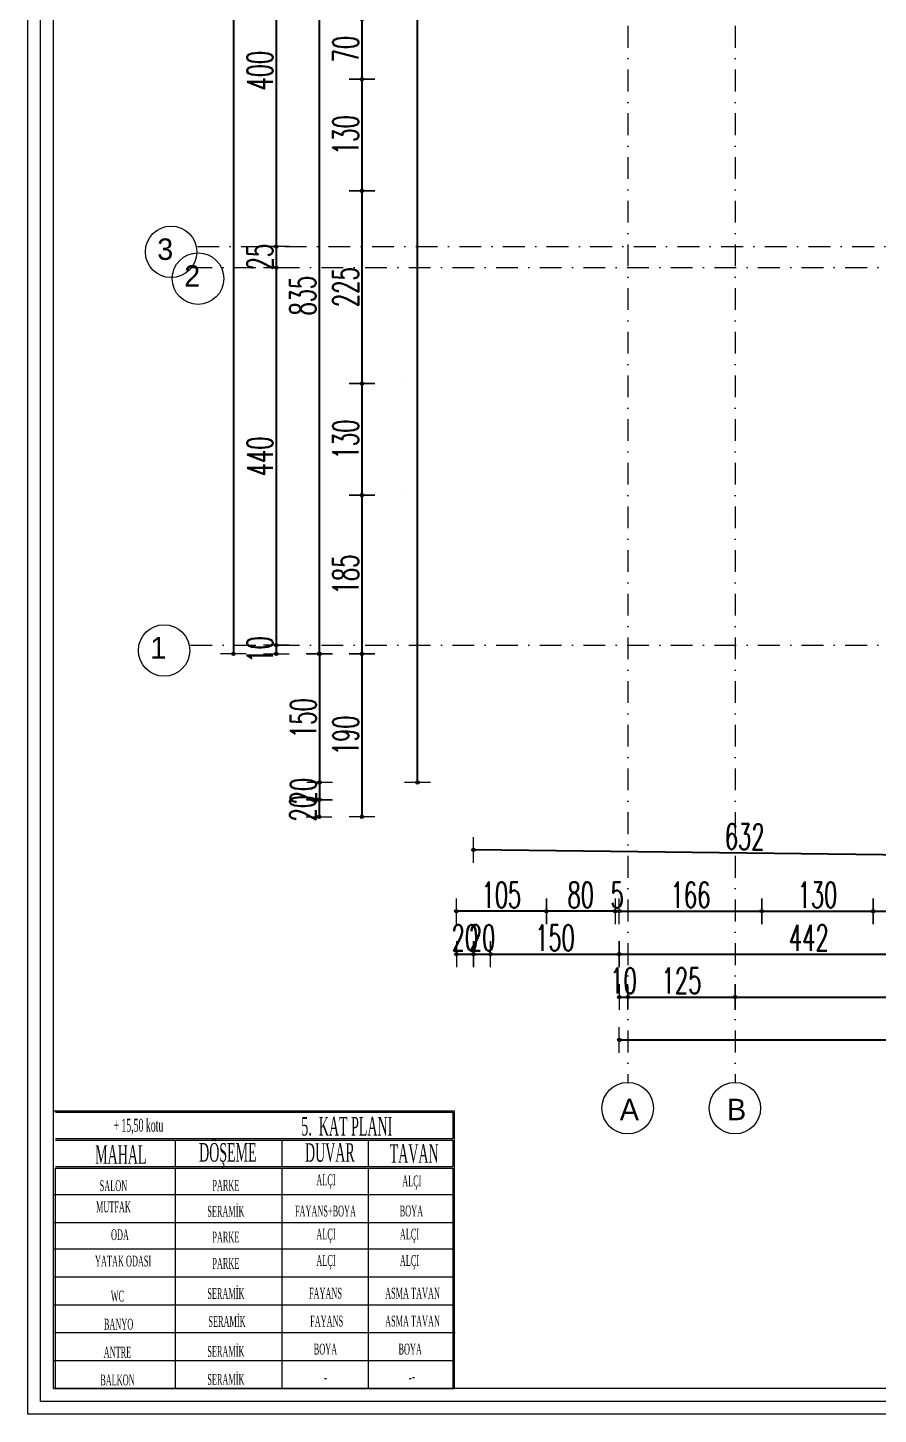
# Model space of a CAD drawing. Header units: millimetres. Extents: x -16104 to 67872, y -88009 to 12107.
# Drawn here: x 24713 to 25704, y -8330 to -6715 of the extents above; entities that cross this region are included whole.
import ezdxf

# ---------------------------------------------------------------- set-up
doc = ezdxf.new("R2010")
doc.units = ezdxf.units.MM
doc.linetypes.add('ACAD_ISO07W100', pattern=[3, 0, -3])
doc.linetypes.add('DASHDOTX2', pattern=[50.8, 25.4, -12.7, 0, -12.7])
doc.layers.get('0').update_dxf_attribs({"color": 241})
for name, color, linetype, lineweight in [('0.3', 114, 'Continuous', 5), ('AKS', 1, 'ACAD_ISO07W100', 5), ('akslar', 144, 'Continuous', 20), ('c05', 32, 'Continuous', 13), ('OLCU', 54, 'Continuous', 13)]:
    doc.layers.add(name, color=color, linetype=linetype, lineweight=lineweight)
doc.styles.add('DIM', font='Txttw.shx', dxfattribs={"width": 0.6})
doc.styles.add('OLCUIC', font='ROMANS.SHX', dxfattribs={"width": 0.5})
doc.dimstyles.new('50', dxfattribs={"dimscale": 0, "dimtxt": 30, "dimasz": 1, "dimexe": 0, "dimexo": 2, "dimgap": 4, "dimtad": 1, "dimdec": 0, "dimzin": 0, "dimdsep": 46, "dimtxsty": 'DIM', "dimblk1": 'DOT', "dimblk2": 'DOT', "dimsah": 1, "dimcen": 1.5, "dimdle": 3, "dimse1": 1, "dimse2": 1, "dimclrd": 256, "dimclre": 9, "dimclrt": 256, "dimadec": 0, "dimazin": 0, "dimtfac": 0.24, "dimtdec": 0, "dimtix": 1, "dimtmove": 2, "dimatfit": 3, "dimldrblk": 'DOT', "dimfxl": 0, "dimtolj": 1, "dimtzin": 15, "dimarcsym": 0})

# ---------------------------------------------------------------- blocks, each defined once
blk = doc.blocks.new('DOT')
for p, q in [((-2, 0), (0, 0)), ((0, 15), (0, -15)), ((2, 0), (0, 0))]:
    blk.add_line(p, q)
blk.add_circle((0, 0), 2)
blk = doc.blocks.new('*D7373')
at = {"layer": 'Defpoints', "color": 0, "transparency": 16777216}
for p in [(25402.4, -7694.1), (25568.4, -7694.1), (25568.4, -7744.1)]:
    blk.add_point(p, dxfattribs=at)
at = {"layer": 'OLCU', "lineweight": -2, "transparency": 16777216}
blk.add_line((25403.4, -7744.1), (25567.4, -7744.1), dxfattribs=at)
at = {"layer": 'OLCU', "lineweight": -2, "transparency": 16777216, "rotation": 180}
blk.add_blockref('DOT', (25402.4, -7744.1), dxfattribs=at)
at = {"layer": 'OLCU', "lineweight": -2, "transparency": 16777216}
blk.add_blockref('DOT', (25568.4, -7744.1), dxfattribs=at)
at = {"layer": 'OLCU', "transparency": 16777216, "insert": (25485.4, -7725.1), "char_height": 30, "attachment_point": 5, "style": 'DIM'}
blk.add_mtext('\\A1;166', dxfattribs=at)
blk = doc.blocks.new('*D7374')
at = {"layer": 'Defpoints', "color": 0, "transparency": 16777216}
for p in [(25568.4, -7694.1), (25698.4, -7694.1), (25698.4, -7744.1)]:
    blk.add_point(p, dxfattribs=at)
at = {"layer": 'OLCU', "lineweight": -2, "transparency": 16777216}
blk.add_line((25569.4, -7744.1), (25697.4, -7744.1), dxfattribs=at)
at = {"layer": 'OLCU', "lineweight": -2, "transparency": 16777216, "rotation": 180}
blk.add_blockref('DOT', (25568.4, -7744.1), dxfattribs=at)
at = {"layer": 'OLCU', "lineweight": -2, "transparency": 16777216}
blk.add_blockref('DOT', (25698.4, -7744.1), dxfattribs=at)
at = {"layer": 'OLCU', "transparency": 16777216, "insert": (25633.4, -7725.1), "char_height": 30, "attachment_point": 5, "style": 'DIM'}
blk.add_mtext('\\A1;130', dxfattribs=at)
blk = doc.blocks.new('*D7375')
at = {"layer": 'Defpoints', "color": 0, "transparency": 16777216}
for p in [(25698.4, -7694.1), (25914.4, -7694.1), (25914.4, -7744.1)]:
    blk.add_point(p, dxfattribs=at)
at = {"layer": 'OLCU', "lineweight": -2, "transparency": 16777216}
blk.add_line((25699.4, -7744.1), (25913.4, -7744.1), dxfattribs=at)
at = {"layer": 'OLCU', "lineweight": -2, "transparency": 16777216, "rotation": 180}
blk.add_blockref('DOT', (25698.4, -7744.1), dxfattribs=at)
at = {"layer": 'OLCU', "lineweight": -2, "transparency": 16777216}
blk.add_blockref('DOT', (25914.4, -7744.1), dxfattribs=at)
at = {"layer": 'OLCU', "transparency": 16777216, "insert": (25806.4, -7725.1), "char_height": 30, "attachment_point": 5, "style": 'DIM'}
blk.add_mtext('\\A1;216', dxfattribs=at)
blk = doc.blocks.new('*D7386')
at = {"layer": 'Defpoints', "color": 0, "transparency": 16777216}
for p in [(25402.4, -7759.1), (25844.4, -7759.1), (25844.4, -7794.1)]:
    blk.add_point(p, dxfattribs=at)
at = {"layer": 'OLCU', "lineweight": -2, "transparency": 16777216}
blk.add_line((25403.4, -7794.1), (25843.4, -7794.1), dxfattribs=at)
at = {"layer": 'OLCU', "lineweight": -2, "transparency": 16777216, "rotation": 180}
blk.add_blockref('DOT', (25402.4, -7794.1), dxfattribs=at)
at = {"layer": 'OLCU', "lineweight": -2, "transparency": 16777216}
blk.add_blockref('DOT', (25844.4, -7794.1), dxfattribs=at)
at = {"layer": 'OLCU', "transparency": 16777216, "insert": (25623.4, -7775.1), "char_height": 30, "attachment_point": 5, "style": 'DIM'}
blk.add_mtext('\\A1;442', dxfattribs=at)
blk = doc.blocks.new('*D7389')
at = {"layer": 'Defpoints', "color": 0, "transparency": 16777216}
for p in [(25412.4, -7844.1), (25537.4, -7844.1), (25537.4, -7844.1)]:
    blk.add_point(p, dxfattribs=at)
at = {"layer": 'OLCU', "lineweight": -2, "transparency": 16777216}
blk.add_line((25413.4, -7844.1), (25536.4, -7844.1), dxfattribs=at)
at = {"layer": 'OLCU', "lineweight": -2, "transparency": 16777216, "rotation": 180}
blk.add_blockref('DOT', (25412.4, -7844.1), dxfattribs=at)
at = {"layer": 'OLCU', "lineweight": -2, "transparency": 16777216}
blk.add_blockref('DOT', (25537.4, -7844.1), dxfattribs=at)
at = {"layer": 'OLCU', "transparency": 16777216, "insert": (25474.9, -7825.1), "char_height": 30, "attachment_point": 5, "style": 'DIM'}
blk.add_mtext('\\A1;125', dxfattribs=at)
blk = doc.blocks.new('*D7393')
at = {"layer": 'Defpoints', "color": 0, "transparency": 16777216}
for p in [(25402.4, -7859.1), (27452.4, -7859.1), (27452.4, -7894.1)]:
    blk.add_point(p, dxfattribs=at)
at = {"layer": 'OLCU', "lineweight": -2, "transparency": 16777216}
blk.add_line((25403.4, -7894.1), (27451.4, -7894.1), dxfattribs=at)
at = {"layer": 'OLCU', "lineweight": -2, "transparency": 16777216, "rotation": 180}
blk.add_blockref('DOT', (25402.4, -7894.1), dxfattribs=at)
at = {"layer": 'OLCU', "lineweight": -2, "transparency": 16777216}
blk.add_blockref('DOT', (27452.4, -7894.1), dxfattribs=at)
at = {"layer": 'OLCU', "transparency": 16777216, "insert": (26427.4, -7875.1), "char_height": 30, "attachment_point": 5, "style": 'DIM'}
blk.add_mtext('\\A1;2050', dxfattribs=at)
blk = doc.blocks.new('*D7435')
at = {"layer": 'Defpoints', "color": 0, "transparency": 16777216}
for p in [(25152.4, -6774.6), (25102.4, -6904.6), (25152.4, -6904.6)]:
    blk.add_point(p, dxfattribs=at)
at = {"layer": 'OLCU', "lineweight": -2, "transparency": 16777216}
blk.add_line((25102.4, -6775.6), (25102.4, -6903.6), dxfattribs=at)
for p, rotation in [((25102.4, -6774.6), 90), ((25102.4, -6904.6), 270)]:
    blk.add_blockref('DOT', p, dxfattribs=dict(at, rotation=rotation))
at = {"layer": 'OLCU', "transparency": 16777216, "insert": (25083.4, -6839.6), "char_height": 30, "attachment_point": 5, "rotation": 90, "style": 'DIM'}
blk.add_mtext('\\A1;130', dxfattribs=at)
blk = doc.blocks.new('*D7436')
at = {"layer": 'Defpoints', "color": 0, "transparency": 16777216}
for p in [(25152.4, -6904.6), (25102.4, -7129.3), (25152.4, -7129.3)]:
    blk.add_point(p, dxfattribs=at)
at = {"layer": 'OLCU', "lineweight": -2, "transparency": 16777216}
blk.add_line((25102.4, -6905.6), (25102.4, -7128.3), dxfattribs=at)
for p, rotation in [((25102.4, -6904.6), 90), ((25102.4, -7129.3), 270)]:
    blk.add_blockref('DOT', p, dxfattribs=dict(at, rotation=rotation))
at = {"layer": 'OLCU', "transparency": 16777216, "insert": (25083.4, -7016.9), "char_height": 30, "attachment_point": 5, "rotation": 90, "style": 'DIM'}
blk.add_mtext('\\A1;225', dxfattribs=at)
blk = doc.blocks.new('*D7651')
at = {"layer": 'Defpoints', "color": 0, "transparency": 16777216}
for p in [(25152.4, -7129.3), (25102.4, -7259.3), (25152.4, -7259.3)]:
    blk.add_point(p, dxfattribs=at)
at = {"layer": 'OLCU', "lineweight": -2, "transparency": 16777216}
blk.add_line((25102.4, -7130.3), (25102.4, -7258.3), dxfattribs=at)
for p, rotation in [((25102.4, -7129.3), 90), ((25102.4, -7259.3), 270)]:
    blk.add_blockref('DOT', p, dxfattribs=dict(at, rotation=rotation))
at = {"layer": 'OLCU', "transparency": 16777216, "insert": (25083.4, -7194.3), "char_height": 30, "attachment_point": 5, "rotation": 90, "style": 'DIM'}
blk.add_mtext('\\A1;130', dxfattribs=at)
blk = doc.blocks.new('*D7652')
at = {"layer": 'Defpoints', "color": 0, "transparency": 16777216}
for p in [(25152.4, -7259.3), (25102.4, -7444.1), (25152.4, -7444.1)]:
    blk.add_point(p, dxfattribs=at)
at = {"layer": 'OLCU', "lineweight": -2, "transparency": 16777216}
blk.add_line((25102.4, -7260.3), (25102.4, -7443.1), dxfattribs=at)
for p, rotation in [((25102.4, -7259.3), 90), ((25102.4, -7444.1), 270)]:
    blk.add_blockref('DOT', p, dxfattribs=dict(at, rotation=rotation))
at = {"layer": 'OLCU', "transparency": 16777216, "insert": (25083.4, -7351.7), "char_height": 30, "attachment_point": 5, "rotation": 90, "style": 'DIM'}
blk.add_mtext('\\A1;185', dxfattribs=at)
blk = doc.blocks.new('*D7438')
at = {"layer": 'Defpoints', "color": 0, "transparency": 16777216}
for p in [(25152.4, -6609.6), (25052.4, -7444.1), (25087.4, -7444.1)]:
    blk.add_point(p, dxfattribs=at)
at = {"layer": 'OLCU', "lineweight": -2, "transparency": 16777216}
blk.add_line((25052.4, -6610.6), (25052.4, -7443.1), dxfattribs=at)
for p, rotation in [((25052.4, -6609.6), 90), ((25052.4, -7444.1), 270)]:
    blk.add_blockref('DOT', p, dxfattribs=dict(at, rotation=rotation))
at = {"layer": 'OLCU', "transparency": 16777216, "insert": (25033.4, -7026.8), "char_height": 30, "attachment_point": 5, "rotation": 90, "style": 'DIM'}
blk.add_mtext('\\A1;835', dxfattribs=at)
blk = doc.blocks.new('*D7439')
at = {"layer": 'Defpoints', "color": 0, "transparency": 16777216}
for p in [(25002.4, -7444.1), (25052.4, -7434.1), (25052.4, -7444.1)]:
    blk.add_point(p, dxfattribs=at)
at = {"layer": 'OLCU', "lineweight": -2, "transparency": 16777216}
for p, q in [((25002.4, -7433.1), (25002.4, -7432.1)), ((25002.4, -7434.1), (25002.4, -7444.1)), ((25002.4, -7445.1), (25002.4, -7446.1))]:
    blk.add_line(p, q, dxfattribs=at)
for p, rotation in [((25002.4, -7434.1), 270), ((25002.4, -7444.1), 90)]:
    blk.add_blockref('DOT', p, dxfattribs=dict(at, rotation=rotation))
at = {"layer": 'OLCU', "transparency": 16777216, "insert": (24983.4, -7439.1), "char_height": 30, "attachment_point": 5, "rotation": 90, "style": 'DIM'}
blk.add_mtext('\\A1;10', dxfattribs=at)
blk = doc.blocks.new('*D7440')
at = {"layer": 'Defpoints', "color": 0, "transparency": 16777216}
for p in [(24987.4, -5634.6), (24952.4, -7444.1), (24987.4, -7444.1)]:
    blk.add_point(p, dxfattribs=at)
at = {"layer": 'OLCU', "lineweight": -2, "transparency": 16777216}
blk.add_line((24952.4, -5635.6), (24952.4, -7443.1), dxfattribs=at)
for p, rotation in [((24952.4, -5634.6), 90), ((24952.4, -7444.1), 270)]:
    blk.add_blockref('DOT', p, dxfattribs=dict(at, rotation=rotation))
at = {"layer": 'OLCU', "transparency": 16777216, "insert": (24933.4, -6539.3), "char_height": 30, "attachment_point": 5, "rotation": 90, "style": 'DIM'}
blk.add_mtext('\\A1;1810', dxfattribs=at)
blk = doc.blocks.new('*D7444')
at = {"layer": 'Defpoints', "color": 0, "transparency": 16777216}
for p in [(25397.4, -7694.1), (25402.4, -7694.1), (25397.4, -7744.1)]:
    blk.add_point(p, dxfattribs=at)
at = {"layer": 'OLCU', "lineweight": -2, "transparency": 16777216}
for p, q in [((25396.4, -7744.1), (25395.4, -7744.1)), ((25402.4, -7744.1), (25397.4, -7744.1)), ((25403.4, -7744.1), (25404.4, -7744.1))]:
    blk.add_line(p, q, dxfattribs=at)
blk.add_blockref('DOT', (25397.4, -7744.1), dxfattribs=at)
at = {"layer": 'OLCU', "lineweight": -2, "transparency": 16777216, "rotation": 180}
blk.add_blockref('DOT', (25402.4, -7744.1), dxfattribs=at)
at = {"layer": 'OLCU', "transparency": 16777216, "insert": (25399.9, -7725.1), "char_height": 30, "attachment_point": 5, "style": 'DIM'}
blk.add_mtext('\\A1;5', dxfattribs=at)
blk = doc.blocks.new('*D7445')
at = {"layer": 'Defpoints', "color": 0, "transparency": 16777216}
for p in [(25317.4, -7694.1), (25397.4, -7694.1), (25317.4, -7744.1)]:
    blk.add_point(p, dxfattribs=at)
at = {"layer": 'OLCU', "lineweight": -2, "transparency": 16777216}
blk.add_line((25396.4, -7744.1), (25318.4, -7744.1), dxfattribs=at)
at = {"layer": 'OLCU', "lineweight": -2, "transparency": 16777216, "rotation": 180}
blk.add_blockref('DOT', (25317.4, -7744.1), dxfattribs=at)
at = {"layer": 'OLCU', "lineweight": -2, "transparency": 16777216}
blk.add_blockref('DOT', (25397.4, -7744.1), dxfattribs=at)
at = {"layer": 'OLCU', "transparency": 16777216, "insert": (25357.4, -7725.1), "char_height": 30, "attachment_point": 5, "style": 'DIM'}
blk.add_mtext('\\A1;80', dxfattribs=at)
blk = doc.blocks.new('*D7446')
at = {"layer": 'Defpoints', "color": 0, "transparency": 16777216}
for p in [(25212.4, -7694.1), (25317.4, -7694.1), (25212.4, -7744.1)]:
    blk.add_point(p, dxfattribs=at)
at = {"layer": 'OLCU', "lineweight": -2, "transparency": 16777216}
blk.add_line((25316.4, -7744.1), (25213.4, -7744.1), dxfattribs=at)
at = {"layer": 'OLCU', "lineweight": -2, "transparency": 16777216, "rotation": 180}
blk.add_blockref('DOT', (25212.4, -7744.1), dxfattribs=at)
at = {"layer": 'OLCU', "lineweight": -2, "transparency": 16777216}
blk.add_blockref('DOT', (25317.4, -7744.1), dxfattribs=at)
at = {"layer": 'OLCU', "transparency": 16777216, "insert": (25264.9, -7725.1), "char_height": 30, "attachment_point": 5, "style": 'DIM'}
blk.add_mtext('\\A1;105', dxfattribs=at)
blk = doc.blocks.new('*D7447')
at = {"layer": 'Defpoints', "color": 0, "transparency": 16777216}
for p in [(25212.4, -7694.1), (25232.4, -7694.1), (25232.4, -7794.1)]:
    blk.add_point(p, dxfattribs=at)
at = {"layer": 'OLCU', "lineweight": -2, "transparency": 16777216}
for p, q in [((25211.4, -7794.1), (25210.4, -7794.1)), ((25212.4, -7794.1), (25232.4, -7794.1)), ((25233.4, -7794.1), (25234.4, -7794.1))]:
    blk.add_line(p, q, dxfattribs=at)
blk.add_blockref('DOT', (25212.4, -7794.1), dxfattribs=at)
at = {"layer": 'OLCU', "lineweight": -2, "transparency": 16777216, "rotation": 180}
blk.add_blockref('DOT', (25232.4, -7794.1), dxfattribs=at)
at = {"layer": 'OLCU', "transparency": 16777216, "insert": (25222.4, -7775.1), "char_height": 30, "attachment_point": 5, "style": 'DIM'}
blk.add_mtext('\\A1;20', dxfattribs=at)
blk = doc.blocks.new('*D7448')
at = {"layer": 'Defpoints', "color": 0, "transparency": 16777216}
for p in [(25252.4, -7696.5), (25402.4, -7694.1), (25402.4, -7794.1)]:
    blk.add_point(p, dxfattribs=at)
at = {"layer": 'OLCU', "lineweight": -2, "transparency": 16777216}
blk.add_line((25253.4, -7794.1), (25401.4, -7794.1), dxfattribs=at)
at = {"layer": 'OLCU', "lineweight": -2, "transparency": 16777216, "rotation": 180}
blk.add_blockref('DOT', (25252.4, -7794.1), dxfattribs=at)
at = {"layer": 'OLCU', "lineweight": -2, "transparency": 16777216}
blk.add_blockref('DOT', (25402.4, -7794.1), dxfattribs=at)
at = {"layer": 'OLCU', "transparency": 16777216, "insert": (25327.4, -7775.1), "char_height": 30, "attachment_point": 5, "style": 'DIM'}
blk.add_mtext('\\A1;150', dxfattribs=at)
blk = doc.blocks.new('*D7470')
at = {"layer": 'Defpoints', "color": 0, "transparency": 16777216}
for p in [(25152.4, -6704.6), (25102.4, -6774.6), (25152.4, -6774.6)]:
    blk.add_point(p, dxfattribs=at)
at = {"layer": 'OLCU', "lineweight": -2, "transparency": 16777216}
blk.add_line((25102.4, -6705.6), (25102.4, -6773.6), dxfattribs=at)
for p, rotation in [((25102.4, -6704.6), 90), ((25102.4, -6774.6), 270)]:
    blk.add_blockref('DOT', p, dxfattribs=dict(at, rotation=rotation))
at = {"layer": 'OLCU', "transparency": 16777216, "insert": (25083.4, -6739.6), "char_height": 30, "attachment_point": 5, "rotation": 90, "style": 'DIM'}
blk.add_mtext('\\A1;70', dxfattribs=at)
blk = doc.blocks.new('*D7471')
at = {"layer": 'Defpoints', "color": 0, "transparency": 16777216}
for p in [(25152.4, -7444.1), (25102.4, -7634.1), (25152.4, -7634.1)]:
    blk.add_point(p, dxfattribs=at)
at = {"layer": 'OLCU', "lineweight": -2, "transparency": 16777216}
blk.add_line((25102.4, -7445.1), (25102.4, -7633.1), dxfattribs=at)
for p, rotation in [((25102.4, -7444.1), 90), ((25102.4, -7634.1), 270)]:
    blk.add_blockref('DOT', p, dxfattribs=dict(at, rotation=rotation))
at = {"layer": 'OLCU', "transparency": 16777216, "insert": (25083.4, -7539.1), "char_height": 30, "attachment_point": 5, "rotation": 90, "style": 'DIM'}
blk.add_mtext('\\A1;190', dxfattribs=at)
blk = doc.blocks.new('*D7472')
at = {"layer": 'Defpoints', "color": 0, "transparency": 16777216}
for p in [(25152.4, -7614.1), (25052.4, -7634.1), (25152.4, -7634.1)]:
    blk.add_point(p, dxfattribs=at)
at = {"layer": 'OLCU', "lineweight": -2, "transparency": 16777216}
for p, q in [((25052.4, -7613.1), (25052.4, -7612.1)), ((25052.4, -7614.1), (25052.4, -7634.1)), ((25052.4, -7635.1), (25052.4, -7636.1))]:
    blk.add_line(p, q, dxfattribs=at)
for p, rotation in [((25052.4, -7614.1), 270), ((25052.4, -7634.1), 90)]:
    blk.add_blockref('DOT', p, dxfattribs=dict(at, rotation=rotation))
at = {"layer": 'OLCU', "transparency": 16777216, "insert": (25033.4, -7624.1), "char_height": 30, "attachment_point": 5, "rotation": 90, "style": 'DIM'}
blk.add_mtext('\\A1;20', dxfattribs=at)
blk = doc.blocks.new('*D7473')
at = {"layer": 'Defpoints', "color": 0, "transparency": 16777216}
for p in [(25052.4, -7444.1), (25052.9, -7594.1), (25052.9, -7594.1)]:
    blk.add_point(p, dxfattribs=at)
at = {"layer": 'OLCU', "lineweight": -2, "transparency": 16777216}
blk.add_line((25052.9, -7445.1), (25052.9, -7593.1), dxfattribs=at)
for p, rotation in [((25052.9, -7444.1), 90), ((25052.9, -7594.1), 270)]:
    blk.add_blockref('DOT', p, dxfattribs=dict(at, rotation=rotation))
at = {"layer": 'OLCU', "transparency": 16777216, "insert": (25033.9, -7519.1), "char_height": 30, "attachment_point": 5, "rotation": 90, "style": 'DIM'}
blk.add_mtext('\\A1;150', dxfattribs=at)
blk = doc.blocks.new('*D7491')
at = {"layer": 'Defpoints', "color": 0, "transparency": 16777216}
for p in [(25537.4, -7844.1), (26042.3, -7844.1), (26042.3, -7844.1)]:
    blk.add_point(p, dxfattribs=at)
at = {"layer": 'OLCU', "lineweight": -2, "transparency": 16777216}
blk.add_line((25538.4, -7844.1), (26041.3, -7844.1), dxfattribs=at)
at = {"layer": 'OLCU', "lineweight": -2, "transparency": 16777216, "rotation": 180}
blk.add_blockref('DOT', (25537.4, -7844.1), dxfattribs=at)
at = {"layer": 'OLCU', "lineweight": -2, "transparency": 16777216}
blk.add_blockref('DOT', (26042.3, -7844.1), dxfattribs=at)
at = {"layer": 'OLCU', "transparency": 16777216, "insert": (25789.9, -7825.1), "char_height": 30, "attachment_point": 5, "style": 'DIM'}
blk.add_mtext('\\A1;505', dxfattribs=at)
blk = doc.blocks.new('*D7509')
at = {"layer": 'Defpoints', "color": 0, "transparency": 16777216}
for p in [(25002.4, -6559.6), (25002.4, -6969.6), (25002.4, -6969.6)]:
    blk.add_point(p, dxfattribs=at)
at = {"layer": 'OLCU', "lineweight": -2, "transparency": 16777216}
blk.add_line((25002.4, -6560.6), (25002.4, -6968.6), dxfattribs=at)
for p, rotation in [((25002.4, -6559.6), 90), ((25002.4, -6969.6), 270)]:
    blk.add_blockref('DOT', p, dxfattribs=dict(at, rotation=rotation))
at = {"layer": 'OLCU', "transparency": 16777216, "insert": (24983.4, -6764.6), "char_height": 30, "attachment_point": 5, "rotation": 90, "style": 'DIM'}
blk.add_mtext('\\A1;400', dxfattribs=at)
blk = doc.blocks.new('*D7510')
at = {"layer": 'Defpoints', "color": 0, "transparency": 16777216}
for p in [(25002.4, -6969.6), (25002.4, -6994.1), (25002.4, -6994.1)]:
    blk.add_point(p, dxfattribs=at)
at = {"layer": 'OLCU', "lineweight": -2, "transparency": 16777216}
for p, q in [((25002.4, -6968.6), (25002.4, -6967.6)), ((25002.4, -6969.6), (25002.4, -6994.1)), ((25002.4, -6995.1), (25002.4, -6996.1))]:
    blk.add_line(p, q, dxfattribs=at)
for p, rotation in [((25002.4, -6969.6), 270), ((25002.4, -6994.1), 90)]:
    blk.add_blockref('DOT', p, dxfattribs=dict(at, rotation=rotation))
at = {"layer": 'OLCU', "transparency": 16777216, "insert": (24983.4, -6981.8), "char_height": 30, "attachment_point": 5, "rotation": 90, "style": 'DIM'}
blk.add_mtext('\\A1;25', dxfattribs=at)
blk = doc.blocks.new('*D7511')
at = {"layer": 'Defpoints', "color": 0, "transparency": 16777216}
for p in [(25002.4, -6994.1), (25002.4, -7434.1), (25002.4, -7434.1)]:
    blk.add_point(p, dxfattribs=at)
at = {"layer": 'OLCU', "lineweight": -2, "transparency": 16777216}
blk.add_line((25002.4, -6995.1), (25002.4, -7433.1), dxfattribs=at)
for p, rotation in [((25002.4, -6994.1), 90), ((25002.4, -7434.1), 270)]:
    blk.add_blockref('DOT', p, dxfattribs=dict(at, rotation=rotation))
at = {"layer": 'OLCU', "transparency": 16777216, "insert": (24983.4, -7214.1), "char_height": 30, "attachment_point": 5, "rotation": 90, "style": 'DIM'}
blk.add_mtext('\\A1;440', dxfattribs=at)
blk = doc.blocks.new('*D7519')
at = {"layer": 'Defpoints', "color": 0, "transparency": 16777216}
for p in [(25167.1, -5484.6), (25167.1, -5484.6), (25167.1, -7594.1)]:
    blk.add_point(p, dxfattribs=at)
at = {"layer": 'OLCU', "lineweight": -2, "transparency": 16777216}
blk.add_line((25167.1, -7593.1), (25167.1, -5485.6), dxfattribs=at)
for p, rotation in [((25167.1, -5484.6), 90), ((25167.1, -7594.1), 270)]:
    blk.add_blockref('DOT', p, dxfattribs=dict(at, rotation=rotation))
at = {"layer": 'OLCU', "transparency": 16777216, "insert": (25148.1, -6539.3), "char_height": 30, "attachment_point": 5, "rotation": 90, "style": 'DIM'}
blk.add_mtext('\\A1;2110', dxfattribs=at)
blk = doc.blocks.new('*D7527')
at = {"layer": 'Defpoints', "color": 0, "transparency": 16777216}
for p in [(25232.4, -7694.1), (25252.4, -7694.1), (25252.4, -7794.1)]:
    blk.add_point(p, dxfattribs=at)
at = {"layer": 'OLCU', "lineweight": -2, "transparency": 16777216}
for p, q in [((25231.4, -7794.1), (25230.4, -7794.1)), ((25232.4, -7794.1), (25252.4, -7794.1)), ((25253.4, -7794.1), (25254.4, -7794.1))]:
    blk.add_line(p, q, dxfattribs=at)
blk.add_blockref('DOT', (25232.4, -7794.1), dxfattribs=at)
at = {"layer": 'OLCU', "lineweight": -2, "transparency": 16777216, "rotation": 180}
blk.add_blockref('DOT', (25252.4, -7794.1), dxfattribs=at)
at = {"layer": 'OLCU', "transparency": 16777216, "insert": (25242.4, -7775.1), "char_height": 30, "attachment_point": 5, "style": 'DIM'}
blk.add_mtext('\\A1;20', dxfattribs=at)
blk = doc.blocks.new('*D7533')
at = {"layer": 'Defpoints', "color": 0, "transparency": 16777216}
for p in [(25152.9, -7594.1), (25052.9, -7614.1), (25152.9, -7614.1)]:
    blk.add_point(p, dxfattribs=at)
at = {"layer": 'OLCU', "lineweight": -2, "transparency": 16777216}
for p, q in [((25052.9, -7593.1), (25052.9, -7592.1)), ((25052.9, -7594.1), (25052.9, -7614.1)), ((25052.9, -7615.1), (25052.9, -7616.1))]:
    blk.add_line(p, q, dxfattribs=at)
for p, rotation in [((25052.9, -7594.1), 270), ((25052.9, -7614.1), 90)]:
    blk.add_blockref('DOT', p, dxfattribs=dict(at, rotation=rotation))
at = {"layer": 'OLCU', "transparency": 16777216, "insert": (25033.9, -7604.1), "char_height": 30, "attachment_point": 5, "rotation": 90, "style": 'DIM'}
blk.add_mtext('\\A1;20', dxfattribs=at)
blk = doc.blocks.new('*D7536')
at = {"layer": 'Defpoints', "color": 0, "transparency": 16777216}
for p in [(25402.4, -7794.1), (25412.4, -7794.1), (25412.4, -7844.1)]:
    blk.add_point(p, dxfattribs=at)
at = {"layer": 'OLCU', "lineweight": -2, "transparency": 16777216}
for p, q in [((25401.4, -7844.1), (25400.4, -7844.1)), ((25402.4, -7844.1), (25412.4, -7844.1)), ((25413.4, -7844.1), (25414.4, -7844.1))]:
    blk.add_line(p, q, dxfattribs=at)
blk.add_blockref('DOT', (25402.4, -7844.1), dxfattribs=at)
at = {"layer": 'OLCU', "lineweight": -2, "transparency": 16777216, "rotation": 180}
blk.add_blockref('DOT', (25412.4, -7844.1), dxfattribs=at)
at = {"layer": 'OLCU', "transparency": 16777216, "insert": (25407.4, -7825.1), "char_height": 30, "attachment_point": 5, "style": 'DIM'}
blk.add_mtext('\\A1;10', dxfattribs=at)
blk = doc.blocks.new('*D7253')
at = {"layer": 'Defpoints', "color": 0, "transparency": 16777216}
for p in [(25232.4, -7672.6), (25232.4, -7672.6), (25864.4, -7680)]:
    blk.add_point(p, dxfattribs=at)
at = {"layer": 'OLCU', "lineweight": -2, "transparency": 16777216}
blk.add_line((25863.4, -7680), (25233.4, -7672.6), dxfattribs=at)
for p, rotation in [((25232.4, -7672.6), 179.3311844585351), ((25864.4, -7680), 359.3311844585351)]:
    blk.add_blockref('DOT', p, dxfattribs=dict(at, rotation=rotation))
at = {"layer": 'OLCU', "transparency": 16777216, "insert": (25548.6, -7657.3), "char_height": 30, "attachment_point": 5, "rotation": 359.3312, "style": 'DIM'}
blk.add_mtext('\\A1;632', dxfattribs=at)

msp = doc.modelspace()

# ---------------------------------------------------------------- linework, layer by layer
at = {"layer": 'AKS', "linetype": 'ByBlock'}
for centre in [(24879.8, -6975.7), (24911.2, -7006.9), (24871.7, -7440.2), (25412.2, -7973.6), (25537.2, -7973.6)]:
    msp.add_circle(centre, 30, dxfattribs=at)
at = {"layer": 'akslar', "linetype": 'DASHDOTX2'}
for p, q in [((25412.4, -5134.6), (25412.4, -7944.1)), ((25537.4, -5134.6), (25537.4, -7944.1)), ((24910.5, -6969.6), (27960.5, -6969.6)), ((24902.4, -6994.1), (27952.4, -6994.1)), ((24902.4, -7434.1), (27952.4, -7434.1))]:
    msp.add_line(p, q, dxfattribs=at)
at = {"layer": 'c05'}
for points in [[(28242.9, -8120), (28242.9, -8330.3), (24712.7, -8330.3), (24712.7, -4952.5), (28242.9, -4952.5), (28242.9, -6808.6)], [(28227.9, -8120), (28227.9, -8315.3), (24727.7, -8315.3), (24727.7, -4967.5), (28227.9, -4967.5), (28227.9, -6808.6)], [(28212.9, -8120), (28212.9, -8300.3), (24742.7, -8300.3), (24742.7, -4982.5), (28212.9, -4982.5), (28212.9, -6808.6)]]:
    msp.add_lwpolyline(points, dxfattribs=at)
at = {"layer": 'OLCU'}
for p, q in [((25152.4, -7129.3), (25152.4, -7129.3)), ((25152.4, -7259.3), (25152.4, -7259.3)), ((24742.7, -8267.7), (24742.7, -7976.5)), ((24742.7, -8267.7), (24742.7, -7976.5)), ((25208.3, -7978.4), (25208.3, -8009.1)), ((25209.7, -7976.5), (25209.7, -8300.3)), ((24742.7, -8300.3), (24742.7, -8009.1)), ((24742.7, -8300.3), (24742.7, -8009.1)), ((24884.4, -8011), (24884.4, -8041.6)), ((24884.4, -8011), (24884.4, -8041.6)), ((25009.1, -8011), (25009.1, -8041.6)), ((25109.5, -8011), (25109.5, -8041.6)), ((25208.3, -8011), (25208.3, -8041.6)), ((24745, -8300.3), (24745, -8043.6)), ((24884.4, -8043.6), (24884.4, -8300.3)), ((24884.4, -8043.6), (24884.4, -8300.3)), ((25009.1, -8043.6), (25009.1, -8300.3)), ((25109.5, -8043.6), (25109.5, -8300.3)), ((25208.3, -8043.6), (25208.3, -8300.3))]:
    msp.add_line(p, q, dxfattribs=at)
for points in [[(24742.7, -7976.5), (25209.7, -7976.5)], [(24742.7, -7976.5), (25209.7, -7976.5)], [(24745, -7978.4), (25208.3, -7978.4)], [(24745, -7978.4), (25208.3, -7978.4)], [(24745, -8009.1), (25208.3, -8009.1)], [(24745, -8009.1), (25208.3, -8009.1)], [(24745, -8011), (25208.3, -8011)], [(24745, -8011), (25208.3, -8011)], [(24745, -8041.6), (25208.3, -8041.6)], [(24745, -8041.6), (25208.3, -8041.6)], [(24745, -8043.6), (25208.3, -8043.6)], [(24745, -8043.6), (25208.3, -8043.6)], [(24742.7, -8074.2), (25209.7, -8074.2)], [(24742.7, -8074.2), (25209.7, -8074.2)], [(24742.7, -8106.8), (25209.7, -8106.8)], [(24742.7, -8106.8), (25209.7, -8106.8)], [(24742.7, -8137.4), (25209.7, -8137.4)], [(24742.7, -8137.4), (25209.7, -8137.4)], [(24742.7, -8170), (25209.7, -8170)], [(24742.7, -8170), (25209.7, -8170)], [(24742.7, -8202.6), (25209.7, -8202.6)], [(24742.7, -8202.6), (25209.7, -8202.6)], [(24744, -8235.1), (25211, -8235.1)], [(24744, -8235.1), (25211, -8235.1)], [(24742.7, -8267.7), (25209.7, -8267.7)], [(24742.7, -8267.7), (25209.7, -8267.7)], [(24742.7, -8300.3), (25209.7, -8300.3)], [(24742.7, -8300.3), (25209.7, -8300.3)]]:
    msp.add_lwpolyline(points, dxfattribs=at)

# ---------------------------------------------------------------- texts
at = {"layer": '0.3', "ltscale": 0.7, "attachment_point": 8, "style": 'OLCUIC'}
for s, insert, char_height, width in [('{\\fTimes New Roman|b0|i0|c162|p18;+ 15,50 kotu }', (24841.7, -8004.5), 15.12, 206.873), ('{\\fTimes New Roman|b0|i0|c162|p18;5.  KAT PLANI}', (25084.7, -8005.9), 21.6, 262.139), ('{\\fTimes New Roman|b0|i0|c162|p18;DÖŞEME }', (24946, -8042.9), 21.6, 195.886), ('{\\fTimes New Roman|b0|i0|c162|p18;MAHAL }', (24821.2, -8038.4), 21.6, 195.886), ('{\\fTimes New Roman|b0|i0|c162|p18;DUVAR }', (25064.9, -8036.5), 21.6, 195.886), ('{\\fTimes New Roman|b0|i0|c162|p18;TAVAN}', (25163.2, -8037.7), 21.6, 195.886), ('{\\fTimes New Roman|b0|i0|c162|p18;SALON}', (24812.6, -8070.4), 12.6, 66.746), ('{\\fTimes New Roman|b0|i0|c162|p18;PARKE}', (24943.7, -8069.7), 12.6, 66.746), ('{\\fTimes New Roman|b0|i0|c162|p18;ALÇI}', (25060.4, -8067.5), 12.6, 66.746), ('{\\fTimes New Roman|b0|i0|c162|p18;ALÇI}', (25160.5, -8068.8), 12.6, 66.746), ('{\\fTimes New Roman|b0|i0|c162|p18;MUTFAK}', (24812.6, -8095.1), 12.6, 66.746), ('{\\fTimes New Roman|b0|i0|c162|p18;SERAMİK}', (24943.7, -8100.2), 12.6, 66.746), ('{\\fTimes New Roman|b0|i0|c162|p18;FAYANS+BOYA}', (25059.8, -8099.9), 12.6, 66.746), ('{\\fTimes New Roman|b0|i0|c162|p18;BOYA}', (25160, -8099.9), 12.6, 66.746), ('{\\fTimes New Roman|b0|i0|c162|p18; ODA}', (24819, -8127.5), 12.6, 93.627), ('{\\fTimes New Roman|b0|i0|c162|p18;PARKE}', (24943.7, -8130.1), 12.6, 66.746), ('{\\fTimes New Roman|b0|i0|c162|p18;ALÇI}', (25060.4, -8130.7), 12.6, 66.746), ('{\\fTimes New Roman|b0|i0|c162|p18;ALÇI}', (25157.8, -8130.7), 12.6, 66.746), ('{\\fTimes New Roman|b0|i0|c162|p18;YATAK ODASI}', (24823.9, -8158.2), 12.6, 79.966), ('{\\fTimes New Roman|b0|i0|c162|p18;PARKE}', (24943.7, -8160.8), 12.6, 66.746), ('{\\fTimes New Roman|b0|i0|c162|p18;ALÇI}', (25060.4, -8161.4), 12.6, 66.746), ('{\\fTimes New Roman|b0|i0|c162|p18;ALÇI}', (25157.8, -8161.4), 12.6, 66.746), ('{\\fTimes New Roman|b0|i0|c162|p18;WC}', (24817.3, -8199.1), 12.6, 66.746), ('{\\fTimes New Roman|b0|i0|c162|p18;SERAMİK}', (24943.7, -8196), 12.6, 66.746), ('{\\fTimes New Roman|b0|i0|c162|p18;FAYANS}', (25059.8, -8195.7), 12.6, 66.746), ('{\\fTimes New Roman|b0|i0|c162|p18;ASMA TAVAN}', (25161.3, -8195.7), 12.6, 87.313), ('{\\fTimes New Roman|b0|i0|c162|p18;BANYO}', (24818.6, -8231.7), 12.6, 66.746), ('{\\fTimes New Roman|b0|i0|c162|p18;SERAMİK}', (24945, -8228.6), 12.6, 66.746), ('{\\fTimes New Roman|b0|i0|c162|p18;FAYANS}', (25061.2, -8228.2), 12.6, 66.746), ('{\\fTimes New Roman|b0|i0|c162|p18;ASMA TAVAN}', (25161.3, -8228.2), 12.6, 87.313), ('{\\fTimes New Roman|b0|i0|c162|p18;ANTRE}', (24817.3, -8264.2), 12.6, 66.746), ('{\\fTimes New Roman|b0|i0|c162|p18;SERAMİK}', (24943.7, -8263.5), 12.6, 66.746), ('{\\fTimes New Roman|b0|i0|c162|p18;BOYA}', (25059.8, -8260.8), 12.6, 66.746), ('{\\fTimes New Roman|b0|i0|c162|p18;BOYA}', (25158.6, -8260.8), 12.6, 66.746), ('{\\fTimes New Roman|b0|i0|c162|p18;BALKON}', (24817.3, -8296.8), 12.6, 66.746), ('{\\fTimes New Roman|b0|i0|c162|p18;SERAMİK}', (24943.7, -8296.1), 12.6, 66.746), ('{\\fTimes New Roman|b0|i0|c162|p18;-}', (25059.8, -8293.4), 12.6, 66.746), ('{\\fTimes New Roman|b0|i0|c162|p18;-}', (25158.6, -8293.4), 12.6, 66.746), ('{\\fTimes New Roman|b0|i0|c162|p18;-}', (25162.4, -8292.6), 14, 74.163)]:
    msp.add_mtext(s, dxfattribs=dict(at, insert=insert, char_height=char_height, width=width))
at = {"layer": 'AKS', "char_height": 25, "width": 35.659, "attachment_point": 1}
for s, insert in [('3', (24863.7, -6960.1)), ('2', (24895.1, -6991.2)), ('1', (24855.6, -7424.6)), ('A', (25403, -7962.6)), ('B', (25528, -7962.6))]:
    msp.add_mtext(s, dxfattribs=dict(at, insert=insert))

# ---------------------------------------------------------------- dimensions: what is measured, and where the dimension line sits
at = {"layer": 'OLCU'}
for base, p1, p2, text, picture, middle in [((25167.1, -5484.6), (25167.1, -7594.1), (25167.1, -5484.6), '2110', '*D7519', (25148.1, -6539.3)), ((24952.4, -7444.1), (24987.4, -5634.6), (24987.4, -7444.1), '1810', '*D7440', (24933.4, -6539.3)), ((25002.4, -6969.6), (25002.4, -6559.6), (25002.4, -6969.6), '400', '*D7509', (24983.4, -6764.6))]:
    dim = msp.add_linear_dim(base=base, p1=p1, p2=p2, angle=90, text=text, dimstyle='50', override={"dimscale": 1}, dxfattribs=at)
    dim.commit()
    dim.dimension.update_dxf_attribs({"geometry": picture, "text_midpoint": middle})
for base, p1, p2, picture, middle in [((25052.3722398, -7444.0601116), (25152.3722398, -6609.5601116), (25087.3722398, -7444.0601116), '*D7438', (25033.3722398, -7026.8101116)), ((25102.4, -6774.6), (25152.4, -6704.6), (25152.4, -6774.6), '*D7470', (25083.4, -6739.6)), ((25102.4, -6904.6), (25152.4, -6774.6), (25152.4, -6904.6), '*D7435', (25083.4, -6839.6)), ((25102.4, -7129.3), (25152.4, -6904.6), (25152.4, -7129.3), '*D7436', (25083.4, -7016.9)), ((25002.3722398, -6994.0601116), (25002.3722398, -6969.5601116), (25002.3722398, -6994.0601116), '*D7510', (24983.3722398, -6981.8101116)), ((25002.4, -7434.1), (25002.4, -6994.1), (25002.4, -7434.1), '*D7511', (24983.4, -7214.1)), ((25102.4, -7259.3), (25152.4, -7129.3), (25152.4, -7259.3), '*D7651', (25083.4, -7194.3)), ((25102.4, -7444.1), (25152.4, -7259.3), (25152.4, -7444.1), '*D7652', (25083.4, -7351.7)), ((25002.4, -7444.1), (25052.4, -7434.1), (25052.4, -7444.1), '*D7439', (24983.4, -7439.1)), ((25052.9, -7594.1), (25052.4, -7444.1), (25052.9, -7594.1), '*D7473', (25033.9, -7519.1)), ((25102.4, -7634.1), (25152.4, -7444.1), (25152.4, -7634.1), '*D7471', (25083.4, -7539.1)), ((25052.9, -7614.1), (25152.9, -7594.1), (25152.9, -7614.1), '*D7533', (25033.9, -7604.1)), ((25052.4, -7634.1), (25152.4, -7614.1), (25152.4, -7634.1), '*D7472', (25033.4, -7624.1))]:
    dim = msp.add_linear_dim(base=base, p1=p1, p2=p2, angle=90, dimstyle='50', override={"dimscale": 1}, dxfattribs=at)
    dim.commit()
    dim.dimension.update_dxf_attribs({"geometry": picture, "text_midpoint": middle})
for p1, p2, picture, middle in [((25864.4, -7680), (25232.4, -7672.6), '*D7253', (25548.6, -7657.3)), ((25537.4, -7844.1), (26042.3, -7844.1), '*D7491', (25789.9, -7825.1))]:
    dim = msp.add_aligned_dim(p1=p1, p2=p2, distance=0, dimstyle='50', override={"dimscale": 1}, dxfattribs=at)
    dim.commit()
    dim.dimension.update_dxf_attribs({"geometry": picture, "text_midpoint": middle})
for base, p1, p2, picture, middle in [((25232.4, -7794.1), (25212.4, -7694.1), (25232.4, -7694.1), '*D7447', (25222.4, -7775.1)), ((25212.4, -7744.1), (25317.4, -7694.1), (25212.4, -7694.1), '*D7446', (25264.9, -7725.1)), ((25252.4, -7794.1), (25232.4, -7694.1), (25252.4, -7694.1), '*D7527', (25242.4, -7775.1)), ((25402.4, -7794.1), (25252.4, -7696.5), (25402.4, -7694.1), '*D7448', (25327.4, -7775.1)), ((25317.4, -7744.1), (25397.4, -7694.1), (25317.4, -7694.1), '*D7445', (25357.4, -7725.1)), ((25397.4, -7744.1), (25402.4, -7694.1), (25397.4, -7694.1), '*D7444', (25399.9, -7725.1)), ((25568.4, -7744.1), (25402.4, -7694.1), (25568.4, -7694.1), '*D7373', (25485.4, -7725.1)), ((25698.4, -7744.1), (25568.4, -7694.1), (25698.4, -7694.1), '*D7374', (25633.4, -7725.1)), ((25914.4, -7744.1), (25698.4, -7694.1), (25914.4, -7694.1), '*D7375', (25806.4, -7725.1)), ((25844.4, -7794.1), (25402.4, -7759.1), (25844.4, -7759.1), '*D7386', (25623.4, -7775.1)), ((25412.4, -7844.1), (25402.4, -7794.1), (25412.4, -7794.1), '*D7536', (25407.4, -7825.1)), ((25537.4, -7844.1), (25412.4, -7844.1), (25537.4, -7844.1), '*D7389', (25474.9, -7825.1)), ((27452.4, -7894.1), (25402.4, -7859.1), (27452.4, -7859.1), '*D7393', (26427.4, -7875.1))]:
    dim = msp.add_linear_dim(base=base, p1=p1, p2=p2, dimstyle='50', override={"dimscale": 1}, dxfattribs=at)
    dim.commit()
    dim.dimension.update_dxf_attribs({"geometry": picture, "text_midpoint": middle})

doc.saveas('drawing.dxf')
